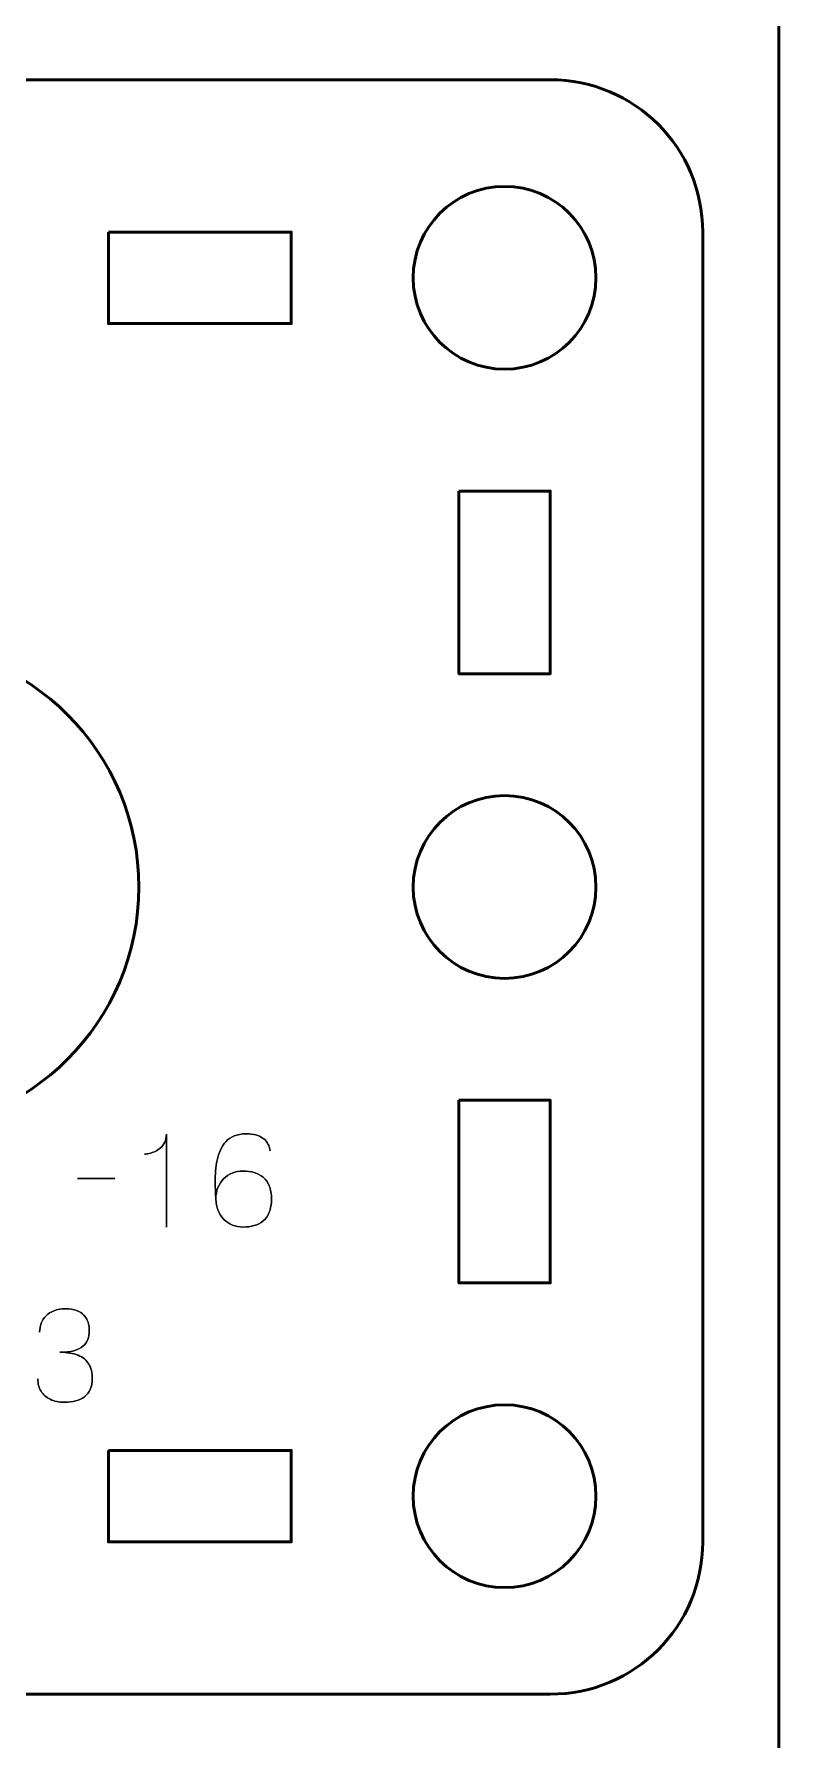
# Model space of a CAD drawing. Header units: centimetres. Extents: x -21 to 0, y -29.7 to 0.
# Drawn here: x -2.44 to 0, y -17.15 to -11.55 of the extents above; entities that cross this region are included whole.
import ezdxf

# ---------------------------------------------------------------- set-up
doc = ezdxf.new("R2010")
doc.units = ezdxf.units.CM
doc.header["$MEASUREMENT"] = 0
doc.layers.add('Layer 1', color=7, linetype='Continuous')

msp = doc.modelspace()

# ---------------------------------------------------------------- linework, layer by layer
at = {"layer": 'Layer 1', "color": 22, "lineweight": 53}
msp.add_open_spline([(-21.00003, -29.19995), (-21.00003, -29.19995), (-21.00003, -0.49992), (-21.00003, -0.49992), (-21.00003, -0.49992), (-21.00003, -0.22295), (-20.77694, 0.00004), (-20.49994, 0.00004), (-20.49994, 0.00004), (-20.49994, 0.00004), (-0.50008, 0.00004), (-0.50008, 0.00004), (-0.50008, 0.00004), (-0.22294, 0.00004), (0.00002, -0.22295), (0.00002, -0.49992), (0.00002, -0.49992), (0.00002, -0.49992), (0.00002, -29.19995), (0.00002, -29.19995), (0.00002, -29.19995), (0.00002, -29.47695), (-0.22294, -29.70004), (-0.50008, -29.70004), (-0.50008, -29.70004), (-0.50008, -29.70004), (-20.49994, -29.70004), (-20.49994, -29.70004), (-20.49994, -29.70004), (-20.77694, -29.70004), (-21.00003, -29.47695), (-21.00003, -29.19995)], degree=3, knots=[0, 0, 0, 0, 0.125, 0.125, 0.125, 0.125, 0.25, 0.25, 0.25, 0.25, 0.375, 0.375, 0.375, 0.375, 0.5, 0.5, 0.5, 0.5, 0.625, 0.625, 0.625, 0.625, 0.75, 0.75, 0.75, 0.75, 0.875, 0.875, 0.875, 0.875, 1, 1, 1, 1], dxfattribs=at)
at = {"layer": 'Layer 1', "color": 114, "lineweight": 53}
msp.add_open_spline([(-5.04995, -11.69994), (-5.04995, -11.69994), (-0.75006, -11.69994), (-0.75006, -11.69994), (-0.75006, -11.69994), (-0.47306, -11.69994), (-0.24996, -11.92303), (-0.24996, -12.20003), (-0.24996, -12.20003), (-0.24996, -12.20003), (-0.24996, -16.49989), (-0.24996, -16.49989), (-0.24996, -16.49989), (-0.24996, -16.77703), (-0.47306, -16.99999), (-0.75006, -16.99999), (-0.75006, -16.99999), (-0.75006, -16.99999), (-5.04995, -16.99999), (-5.04995, -16.99999), (-5.04995, -16.99999), (-5.32695, -16.99999), (-5.55005, -16.77703), (-5.55005, -16.49989), (-5.55005, -16.49989), (-5.55005, -16.49989), (-5.55005, -12.20003), (-5.55005, -12.20003), (-5.55005, -12.20003), (-5.55005, -11.92303), (-5.32695, -11.69994), (-5.04995, -11.69994)], degree=3, knots=[0, 0, 0, 0, 0.125, 0.125, 0.125, 0.125, 0.25, 0.25, 0.25, 0.25, 0.375, 0.375, 0.375, 0.375, 0.5, 0.5, 0.5, 0.5, 0.625, 0.625, 0.625, 0.625, 0.75, 0.75, 0.75, 0.75, 0.875, 0.875, 0.875, 0.875, 1, 1, 1, 1], dxfattribs=at)
at = {"layer": 'Layer 1', "lineweight": 53}
for points in [[(-0.60005, -12.34997), (-0.60005, -12.51574), (-0.73429, -12.64997), (-0.90006, -12.64997), (-0.90006, -12.64997), (-1.06572, -12.64997), (-1.20006, -12.51574), (-1.20006, -12.34997), (-1.20006, -12.34997), (-1.20006, -12.1843), (-1.06572, -12.04996), (-0.90006, -12.04996), (-0.90006, -12.04996), (-0.73429, -12.04996), (-0.60005, -12.1843), (-0.60005, -12.34997)], [(-2.19997, -12.20003), (-2.19997, -12.20003), (-1.59997, -12.20003), (-1.59997, -12.20003), (-1.59997, -12.20003), (-1.59997, -12.20003), (-1.59997, -12.50004), (-1.59997, -12.50004), (-1.59997, -12.50004), (-1.59997, -12.50004), (-2.19997, -12.50004), (-2.19997, -12.50004), (-2.19997, -12.50004), (-2.19997, -12.50004), (-2.19997, -12.20003), (-2.19997, -12.20003)], [(-1.04999, -13.04998), (-1.04999, -13.04998), (-0.74998, -13.04998), (-0.74998, -13.04998), (-0.74998, -13.04998), (-0.74998, -13.04998), (-0.74998, -13.64999), (-0.74998, -13.64999), (-0.74998, -13.64999), (-0.74998, -13.64999), (-1.04999, -13.64999), (-1.04999, -13.64999), (-1.04999, -13.64999), (-1.04999, -13.64999), (-1.04999, -13.04998), (-1.04999, -13.04998)], [(-2.10001, -14.35003), (-2.10001, -14.79171), (-2.45825, -15.15003), (-2.90001, -15.15003), (-2.90001, -15.15003), (-3.34169, -15.15003), (-3.70003, -14.79171), (-3.70003, -14.35003), (-3.70003, -14.35003), (-3.70003, -13.90798), (-3.34169, -13.55003), (-2.90001, -13.55003), (-2.90001, -13.55003), (-2.45825, -13.55003), (-2.10001, -13.90798), (-2.10001, -14.35003)], [(-0.60005, -14.35004), (-0.60005, -14.51567), (-0.73429, -14.65004), (-0.90006, -14.65004), (-0.90006, -14.65004), (-1.06572, -14.65004), (-1.20006, -14.51567), (-1.20006, -14.35004), (-1.20006, -14.35004), (-1.20006, -14.18427), (-1.06572, -14.05004), (-0.90006, -14.05004), (-0.90006, -14.05004), (-0.73429, -14.05004), (-0.60005, -14.18427), (-0.60005, -14.35004)], [(-1.04999, -15.04995), (-1.04999, -15.04995), (-0.74998, -15.04995), (-0.74998, -15.04995), (-0.74998, -15.04995), (-0.74998, -15.04995), (-0.74998, -15.64995), (-0.74998, -15.64995), (-0.74998, -15.64995), (-0.74998, -15.64995), (-1.04999, -15.64995), (-1.04999, -15.64995), (-1.04999, -15.64995), (-1.04999, -15.64995), (-1.04999, -15.04995), (-1.04999, -15.04995)], [(-0.60005, -16.34997), (-0.60005, -16.51563), (-0.73429, -16.64996), (-0.90006, -16.64996), (-0.90006, -16.64996), (-1.06572, -16.64996), (-1.20006, -16.51563), (-1.20006, -16.34997), (-1.20006, -16.34997), (-1.20006, -16.18434), (-1.06572, -16.04997), (-0.90006, -16.04997), (-0.90006, -16.04997), (-0.73429, -16.04997), (-0.60005, -16.18434), (-0.60005, -16.34997)], [(-2.19997, -16.1999), (-2.19997, -16.1999), (-1.59997, -16.1999), (-1.59997, -16.1999), (-1.59997, -16.1999), (-1.59997, -16.1999), (-1.59997, -16.49989), (-1.59997, -16.49989), (-1.59997, -16.49989), (-1.59997, -16.49989), (-2.19997, -16.49989), (-2.19997, -16.49989), (-2.19997, -16.49989), (-2.19997, -16.49989), (-2.19997, -16.1999), (-2.19997, -16.1999)]]:
    msp.add_open_spline(points, degree=3, knots=[0, 0, 0, 0, 0.25, 0.25, 0.25, 0.25, 0.5, 0.5, 0.5, 0.5, 0.75, 0.75, 0.75, 0.75, 1, 1, 1, 1], dxfattribs=at)
at = {"layer": 'Layer 1', "color": 30, "lineweight": 9}
for points, knots in [([(-2.00975, -15.4664), (-2.00975, -15.4664), (-2.00975, -15.16118), (-2.00975, -15.16118), (-2.00975, -15.16118), (-2.00982, -15.17155), (-2.01166, -15.18044), (-2.01519, -15.18785), (-2.01519, -15.18785), (-2.01864, -15.19533), (-2.02323, -15.20147), (-2.02887, -15.2064), (-2.02887, -15.2064), (-2.03452, -15.21134), (-2.04059, -15.21529), (-2.04708, -15.21826), (-2.04708, -15.21826), (-2.05357, -15.22115), (-2.05985, -15.22334), (-2.06592, -15.22468), (-2.06592, -15.22468), (-2.07205, -15.22609), (-2.07728, -15.22694), (-2.08172, -15.22722), (-2.08172, -15.22722), (-2.07728, -15.22694), (-2.07205, -15.22609), (-2.06592, -15.22468), (-2.06592, -15.22468), (-2.05985, -15.22334), (-2.05357, -15.22115), (-2.04708, -15.21826), (-2.04708, -15.21826), (-2.04059, -15.21529), (-2.03452, -15.21134), (-2.02887, -15.2064), (-2.02887, -15.2064), (-2.02323, -15.20147), (-2.01864, -15.19533), (-2.01519, -15.18785), (-2.01519, -15.18785), (-2.01166, -15.18044), (-2.00982, -15.17155), (-2.00975, -15.16118), (-2.00975, -15.16118), (-2.00975, -15.16118), (-2.00975, -15.4664), (-2.00975, -15.4664)], [0, 0, 0, 0, 0.0833333, 0.0833333, 0.0833333, 0.0833333, 0.1666667, 0.1666667, 0.1666667, 0.1666667, 0.25, 0.25, 0.25, 0.25, 0.3333333, 0.3333333, 0.3333333, 0.3333333, 0.4166667, 0.4166667, 0.4166667, 0.4166667, 0.5, 0.5, 0.5, 0.5, 0.5833333, 0.5833333, 0.5833333, 0.5833333, 0.6666667, 0.6666667, 0.6666667, 0.6666667, 0.75, 0.75, 0.75, 0.75, 0.8333333, 0.8333333, 0.8333333, 0.8333333, 0.9166667, 0.9166667, 0.9166667, 0.9166667, 1, 1, 1, 1]), ([(-1.84762, -15.37454), (-1.84755, -15.36071), (-1.8453, -15.34822), (-1.84078, -15.33693), (-1.84078, -15.33693), (-1.83634, -15.32571), (-1.83006, -15.31605), (-1.82194, -15.30793), (-1.82194, -15.30793), (-1.8139, -15.29989), (-1.80437, -15.29368), (-1.79351, -15.28931), (-1.79351, -15.28931), (-1.78264, -15.28493), (-1.77072, -15.28275), (-1.75788, -15.28267), (-1.75788, -15.28267), (-1.74497, -15.2826), (-1.7329, -15.28423), (-1.72168, -15.28747), (-1.72168, -15.28747), (-1.71046, -15.29065), (-1.70066, -15.29587), (-1.69212, -15.30307), (-1.69212, -15.30307), (-1.68358, -15.31019), (-1.67688, -15.31965), (-1.67208, -15.33143), (-1.67208, -15.33143), (-1.66729, -15.34321), (-1.66482, -15.35753), (-1.66475, -15.37454), (-1.66475, -15.37454), (-1.66482, -15.39154), (-1.66729, -15.40586), (-1.67208, -15.41765), (-1.67208, -15.41765), (-1.67688, -15.42943), (-1.68358, -15.43888), (-1.69212, -15.44601), (-1.69212, -15.44601), (-1.70066, -15.45321), (-1.71046, -15.45843), (-1.72168, -15.4616), (-1.72168, -15.4616), (-1.7329, -15.46485), (-1.74497, -15.46647), (-1.75788, -15.4664), (-1.75788, -15.4664), (-1.77072, -15.46633), (-1.7825, -15.46414), (-1.7933, -15.45977), (-1.7933, -15.45977), (-1.80402, -15.45539), (-1.81333, -15.44918), (-1.82131, -15.44107), (-1.82131, -15.44107), (-1.82928, -15.43303), (-1.83556, -15.42336), (-1.84007, -15.41207), (-1.84007, -15.41207), (-1.84466, -15.40085), (-1.84713, -15.38837), (-1.84762, -15.37454), (-1.84762, -15.37454), (-1.84791, -15.36755), (-1.84826, -15.35923), (-1.84875, -15.34956), (-1.84875, -15.34956), (-1.84925, -15.33982), (-1.84953, -15.32924), (-1.8496, -15.31788), (-1.8496, -15.31788), (-1.84967, -15.30645), (-1.84932, -15.29467), (-1.8484, -15.2826), (-1.8484, -15.2826), (-1.84755, -15.27047), (-1.84586, -15.25854), (-1.84339, -15.24676), (-1.84339, -15.24676), (-1.84092, -15.23505), (-1.83739, -15.22397), (-1.83274, -15.2136), (-1.83274, -15.2136), (-1.82808, -15.20323), (-1.82208, -15.19406), (-1.81467, -15.18608), (-1.81467, -15.18608), (-1.8072, -15.17811), (-1.79809, -15.17183), (-1.7873, -15.16725), (-1.7873, -15.16725), (-1.7765, -15.16273), (-1.76373, -15.1604), (-1.74899, -15.16033), (-1.74899, -15.16033), (-1.73615, -15.1604), (-1.72528, -15.16167), (-1.71625, -15.16414), (-1.71625, -15.16414), (-1.70722, -15.16661), (-1.69981, -15.16993), (-1.69388, -15.17402), (-1.69388, -15.17402), (-1.68803, -15.17818), (-1.68337, -15.1827), (-1.67999, -15.18771), (-1.67999, -15.18771), (-1.6766, -15.19265), (-1.67406, -15.19766), (-1.67251, -15.20267), (-1.67251, -15.20267), (-1.67088, -15.20767), (-1.66983, -15.21233), (-1.6694, -15.21664), (-1.6694, -15.21664), (-1.66983, -15.21233), (-1.67088, -15.20767), (-1.67251, -15.20267), (-1.67251, -15.20267), (-1.67406, -15.19766), (-1.6766, -15.19265), (-1.67999, -15.18771), (-1.67999, -15.18771), (-1.68337, -15.1827), (-1.68803, -15.17818), (-1.69388, -15.17402), (-1.69388, -15.17402), (-1.69981, -15.16993), (-1.70722, -15.16661), (-1.71625, -15.16414), (-1.71625, -15.16414), (-1.72528, -15.16167), (-1.73615, -15.1604), (-1.74899, -15.16033), (-1.74899, -15.16033), (-1.76373, -15.1604), (-1.7765, -15.16273), (-1.7873, -15.16725), (-1.7873, -15.16725), (-1.79809, -15.17183), (-1.8072, -15.17811), (-1.81467, -15.18608), (-1.81467, -15.18608), (-1.82208, -15.19406), (-1.82808, -15.20323), (-1.83274, -15.2136), (-1.83274, -15.2136), (-1.83739, -15.22397), (-1.84092, -15.23505), (-1.84339, -15.24676), (-1.84339, -15.24676), (-1.84586, -15.25854), (-1.84755, -15.27047), (-1.8484, -15.2826), (-1.8484, -15.2826), (-1.84932, -15.29467), (-1.84967, -15.30645), (-1.8496, -15.31788), (-1.8496, -15.31788), (-1.84953, -15.32924), (-1.84925, -15.33982), (-1.84875, -15.34956), (-1.84875, -15.34956), (-1.84826, -15.35923), (-1.84791, -15.36755), (-1.84762, -15.37454), (-1.84762, -15.37454), (-1.84713, -15.38837), (-1.84466, -15.40085), (-1.84007, -15.41207), (-1.84007, -15.41207), (-1.83556, -15.42336), (-1.82928, -15.43303), (-1.82131, -15.44107), (-1.82131, -15.44107), (-1.81333, -15.44918), (-1.80402, -15.45539), (-1.7933, -15.45977), (-1.7933, -15.45977), (-1.7825, -15.46414), (-1.77072, -15.46633), (-1.75788, -15.4664), (-1.75788, -15.4664), (-1.74497, -15.46647), (-1.7329, -15.46485), (-1.72168, -15.4616), (-1.72168, -15.4616), (-1.71046, -15.45843), (-1.70066, -15.45321), (-1.69212, -15.44601), (-1.69212, -15.44601), (-1.68358, -15.43888), (-1.67688, -15.42943), (-1.67208, -15.41765), (-1.67208, -15.41765), (-1.66729, -15.40586), (-1.66482, -15.39154), (-1.66475, -15.37454), (-1.66475, -15.37454), (-1.66482, -15.35753), (-1.66729, -15.34321), (-1.67208, -15.33143), (-1.67208, -15.33143), (-1.67688, -15.31965), (-1.68358, -15.31019), (-1.69212, -15.30307), (-1.69212, -15.30307), (-1.70066, -15.29587), (-1.71046, -15.29065), (-1.72168, -15.28747), (-1.72168, -15.28747), (-1.7329, -15.28423), (-1.74497, -15.2826), (-1.75788, -15.28267), (-1.75788, -15.28267), (-1.77072, -15.28275), (-1.78264, -15.28493), (-1.79351, -15.28931), (-1.79351, -15.28931), (-1.80437, -15.29368), (-1.8139, -15.29989), (-1.82194, -15.30793), (-1.82194, -15.30793), (-1.83006, -15.31605), (-1.83634, -15.32571), (-1.84078, -15.33693), (-1.84078, -15.33693), (-1.8453, -15.34822), (-1.84755, -15.36071), (-1.84762, -15.37454)], [0, 0, 0, 0, 0.0172414, 0.0172414, 0.0172414, 0.0172414, 0.0344828, 0.0344828, 0.0344828, 0.0344828, 0.0517241, 0.0517241, 0.0517241, 0.0517241, 0.0689655, 0.0689655, 0.0689655, 0.0689655, 0.0862069, 0.0862069, 0.0862069, 0.0862069, 0.1034483, 0.1034483, 0.1034483, 0.1034483, 0.1206897, 0.1206897, 0.1206897, 0.1206897, 0.137931, 0.137931, 0.137931, 0.137931, 0.1551724, 0.1551724, 0.1551724, 0.1551724, 0.1724138, 0.1724138, 0.1724138, 0.1724138, 0.1896552, 0.1896552, 0.1896552, 0.1896552, 0.2068966, 0.2068966, 0.2068966, 0.2068966, 0.2241379, 0.2241379, 0.2241379, 0.2241379, 0.2413793, 0.2413793, 0.2413793, 0.2413793, 0.2586207, 0.2586207, 0.2586207, 0.2586207, 0.2758621, 0.2758621, 0.2758621, 0.2758621, 0.2931034, 0.2931034, 0.2931034, 0.2931034, 0.3103448, 0.3103448, 0.3103448, 0.3103448, 0.3275862, 0.3275862, 0.3275862, 0.3275862, 0.3448276, 0.3448276, 0.3448276, 0.3448276, 0.362069, 0.362069, 0.362069, 0.362069, 0.3793103, 0.3793103, 0.3793103, 0.3793103, 0.3965517, 0.3965517, 0.3965517, 0.3965517, 0.4137931, 0.4137931, 0.4137931, 0.4137931, 0.4310345, 0.4310345, 0.4310345, 0.4310345, 0.4482759, 0.4482759, 0.4482759, 0.4482759, 0.4655172, 0.4655172, 0.4655172, 0.4655172, 0.4827586, 0.4827586, 0.4827586, 0.4827586, 0.5, 0.5, 0.5, 0.5, 0.5172414, 0.5172414, 0.5172414, 0.5172414, 0.5344828, 0.5344828, 0.5344828, 0.5344828, 0.5517241, 0.5517241, 0.5517241, 0.5517241, 0.5689655, 0.5689655, 0.5689655, 0.5689655, 0.5862069, 0.5862069, 0.5862069, 0.5862069, 0.6034483, 0.6034483, 0.6034483, 0.6034483, 0.6206897, 0.6206897, 0.6206897, 0.6206897, 0.637931, 0.637931, 0.637931, 0.637931, 0.6551724, 0.6551724, 0.6551724, 0.6551724, 0.6724138, 0.6724138, 0.6724138, 0.6724138, 0.6896552, 0.6896552, 0.6896552, 0.6896552, 0.7068966, 0.7068966, 0.7068966, 0.7068966, 0.7241379, 0.7241379, 0.7241379, 0.7241379, 0.7413793, 0.7413793, 0.7413793, 0.7413793, 0.7586207, 0.7586207, 0.7586207, 0.7586207, 0.7758621, 0.7758621, 0.7758621, 0.7758621, 0.7931034, 0.7931034, 0.7931034, 0.7931034, 0.8103448, 0.8103448, 0.8103448, 0.8103448, 0.8275862, 0.8275862, 0.8275862, 0.8275862, 0.8448276, 0.8448276, 0.8448276, 0.8448276, 0.862069, 0.862069, 0.862069, 0.862069, 0.8793103, 0.8793103, 0.8793103, 0.8793103, 0.8965517, 0.8965517, 0.8965517, 0.8965517, 0.9137931, 0.9137931, 0.9137931, 0.9137931, 0.9310345, 0.9310345, 0.9310345, 0.9310345, 0.9482759, 0.9482759, 0.9482759, 0.9482759, 0.9655172, 0.9655172, 0.9655172, 0.9655172, 0.9827586, 0.9827586, 0.9827586, 0.9827586, 1, 1, 1, 1]), ([(-2.30185, -15.3068), (-2.30185, -15.3068), (-2.17866, -15.3068), (-2.17866, -15.3068), (-2.17866, -15.3068), (-2.17866, -15.3068), (-2.30185, -15.3068), (-2.30185, -15.3068)], [0, 0, 0, 0, 0.5, 0.5, 0.5, 0.5, 1, 1, 1, 1]), ([(-2.43161, -15.96509), (-2.43154, -15.98033), (-2.42801, -15.99359), (-2.42103, -16.00509), (-2.42103, -16.00509), (-2.41404, -16.01652), (-2.40409, -16.02548), (-2.39111, -16.0319), (-2.39111, -16.0319), (-2.37813, -16.03832), (-2.36254, -16.04157), (-2.3444, -16.04171), (-2.3444, -16.04171), (-2.33079, -16.04171), (-2.31844, -16.0403), (-2.30722, -16.03734), (-2.30722, -16.03734), (-2.29607, -16.03437), (-2.28648, -16.02979), (-2.27836, -16.02351), (-2.27836, -16.02351), (-2.27025, -16.01723), (-2.26404, -16.00911), (-2.2596, -15.99924), (-2.2596, -15.99924), (-2.25522, -15.98929), (-2.25304, -15.97736), (-2.25297, -15.96339), (-2.25297, -15.96339), (-2.25289, -15.94477), (-2.2567, -15.92903), (-2.26425, -15.91626), (-2.26425, -15.91626), (-2.2718, -15.90349), (-2.28352, -15.8939), (-2.29925, -15.88734), (-2.29925, -15.88734), (-2.31498, -15.88077), (-2.33516, -15.87746), (-2.35964, -15.87746), (-2.35964, -15.87746), (-2.34137, -15.87753), (-2.32606, -15.87584), (-2.31357, -15.87238), (-2.31357, -15.87238), (-2.30115, -15.86892), (-2.29121, -15.86405), (-2.28373, -15.8577), (-2.28373, -15.8577), (-2.27625, -15.85142), (-2.27082, -15.84394), (-2.26757, -15.83534), (-2.26757, -15.83534), (-2.26425, -15.8268), (-2.26263, -15.81742), (-2.2627, -15.80719), (-2.2627, -15.80719), (-2.26263, -15.79695), (-2.26404, -15.7875), (-2.26686, -15.77875), (-2.26686, -15.77875), (-2.26962, -15.77), (-2.27413, -15.76231), (-2.28027, -15.75575), (-2.28027, -15.75575), (-2.28641, -15.74919), (-2.29452, -15.74404), (-2.30447, -15.74037), (-2.30447, -15.74037), (-2.31449, -15.7367), (-2.3267, -15.73487), (-2.34102, -15.7348), (-2.34102, -15.7348), (-2.35527, -15.73487), (-2.36776, -15.73698), (-2.37834, -15.74108), (-2.37834, -15.74108), (-2.389, -15.74517), (-2.39774, -15.75074), (-2.4048, -15.75787), (-2.4048, -15.75787), (-2.41178, -15.76499), (-2.41701, -15.77311), (-2.42046, -15.78228), (-2.42046, -15.78228), (-2.42399, -15.79145), (-2.42568, -15.80119), (-2.42568, -15.81142), (-2.42568, -15.81142), (-2.42568, -15.80119), (-2.42399, -15.79145), (-2.42046, -15.78228), (-2.42046, -15.78228), (-2.41701, -15.77311), (-2.41178, -15.76499), (-2.4048, -15.75787), (-2.4048, -15.75787), (-2.39774, -15.75074), (-2.389, -15.74517), (-2.37834, -15.74108), (-2.37834, -15.74108), (-2.36776, -15.73698), (-2.35527, -15.73487), (-2.34102, -15.7348), (-2.34102, -15.7348), (-2.3267, -15.73487), (-2.31449, -15.7367), (-2.30447, -15.74037), (-2.30447, -15.74037), (-2.29452, -15.74404), (-2.28641, -15.74919), (-2.28027, -15.75575), (-2.28027, -15.75575), (-2.27413, -15.76231), (-2.26962, -15.77), (-2.26686, -15.77875), (-2.26686, -15.77875), (-2.26404, -15.7875), (-2.26263, -15.79695), (-2.2627, -15.80719), (-2.2627, -15.80719), (-2.26263, -15.81742), (-2.26425, -15.8268), (-2.26757, -15.83534), (-2.26757, -15.83534), (-2.27082, -15.84394), (-2.27625, -15.85142), (-2.28373, -15.8577), (-2.28373, -15.8577), (-2.29121, -15.86405), (-2.30115, -15.86892), (-2.31357, -15.87238), (-2.31357, -15.87238), (-2.32606, -15.87584), (-2.34137, -15.87753), (-2.35964, -15.87746), (-2.35964, -15.87746), (-2.33516, -15.87746), (-2.31498, -15.88077), (-2.29925, -15.88734), (-2.29925, -15.88734), (-2.28352, -15.8939), (-2.2718, -15.90349), (-2.26425, -15.91626), (-2.26425, -15.91626), (-2.2567, -15.92903), (-2.25289, -15.94477), (-2.25297, -15.96339), (-2.25297, -15.96339), (-2.25304, -15.97736), (-2.25522, -15.98929), (-2.2596, -15.99924), (-2.2596, -15.99924), (-2.26404, -16.00911), (-2.27025, -16.01723), (-2.27836, -16.02351), (-2.27836, -16.02351), (-2.28648, -16.02979), (-2.29607, -16.03437), (-2.30722, -16.03734), (-2.30722, -16.03734), (-2.31844, -16.0403), (-2.33079, -16.04171), (-2.3444, -16.04171), (-2.3444, -16.04171), (-2.36254, -16.04157), (-2.37813, -16.03832), (-2.39111, -16.0319), (-2.39111, -16.0319), (-2.40409, -16.02548), (-2.41404, -16.01652), (-2.42103, -16.00509), (-2.42103, -16.00509), (-2.42801, -15.99359), (-2.43154, -15.98033), (-2.43161, -15.96509)], [0, 0, 0, 0, 0.0227273, 0.0227273, 0.0227273, 0.0227273, 0.0454545, 0.0454545, 0.0454545, 0.0454545, 0.0681818, 0.0681818, 0.0681818, 0.0681818, 0.0909091, 0.0909091, 0.0909091, 0.0909091, 0.1136364, 0.1136364, 0.1136364, 0.1136364, 0.1363636, 0.1363636, 0.1363636, 0.1363636, 0.1590909, 0.1590909, 0.1590909, 0.1590909, 0.1818182, 0.1818182, 0.1818182, 0.1818182, 0.2045455, 0.2045455, 0.2045455, 0.2045455, 0.2272727, 0.2272727, 0.2272727, 0.2272727, 0.25, 0.25, 0.25, 0.25, 0.2727273, 0.2727273, 0.2727273, 0.2727273, 0.2954545, 0.2954545, 0.2954545, 0.2954545, 0.3181818, 0.3181818, 0.3181818, 0.3181818, 0.3409091, 0.3409091, 0.3409091, 0.3409091, 0.3636364, 0.3636364, 0.3636364, 0.3636364, 0.3863636, 0.3863636, 0.3863636, 0.3863636, 0.4090909, 0.4090909, 0.4090909, 0.4090909, 0.4318182, 0.4318182, 0.4318182, 0.4318182, 0.4545455, 0.4545455, 0.4545455, 0.4545455, 0.4772727, 0.4772727, 0.4772727, 0.4772727, 0.5, 0.5, 0.5, 0.5, 0.5227273, 0.5227273, 0.5227273, 0.5227273, 0.5454545, 0.5454545, 0.5454545, 0.5454545, 0.5681818, 0.5681818, 0.5681818, 0.5681818, 0.5909091, 0.5909091, 0.5909091, 0.5909091, 0.6136364, 0.6136364, 0.6136364, 0.6136364, 0.6363636, 0.6363636, 0.6363636, 0.6363636, 0.6590909, 0.6590909, 0.6590909, 0.6590909, 0.6818182, 0.6818182, 0.6818182, 0.6818182, 0.7045455, 0.7045455, 0.7045455, 0.7045455, 0.7272727, 0.7272727, 0.7272727, 0.7272727, 0.75, 0.75, 0.75, 0.75, 0.7727273, 0.7727273, 0.7727273, 0.7727273, 0.7954545, 0.7954545, 0.7954545, 0.7954545, 0.8181818, 0.8181818, 0.8181818, 0.8181818, 0.8409091, 0.8409091, 0.8409091, 0.8409091, 0.8636364, 0.8636364, 0.8636364, 0.8636364, 0.8863636, 0.8863636, 0.8863636, 0.8863636, 0.9090909, 0.9090909, 0.9090909, 0.9090909, 0.9318182, 0.9318182, 0.9318182, 0.9318182, 0.9545455, 0.9545455, 0.9545455, 0.9545455, 0.9772727, 0.9772727, 0.9772727, 0.9772727, 1, 1, 1, 1])]:
    msp.add_open_spline(points, degree=3, knots=knots, dxfattribs=at)

doc.saveas('drawing.dxf')
